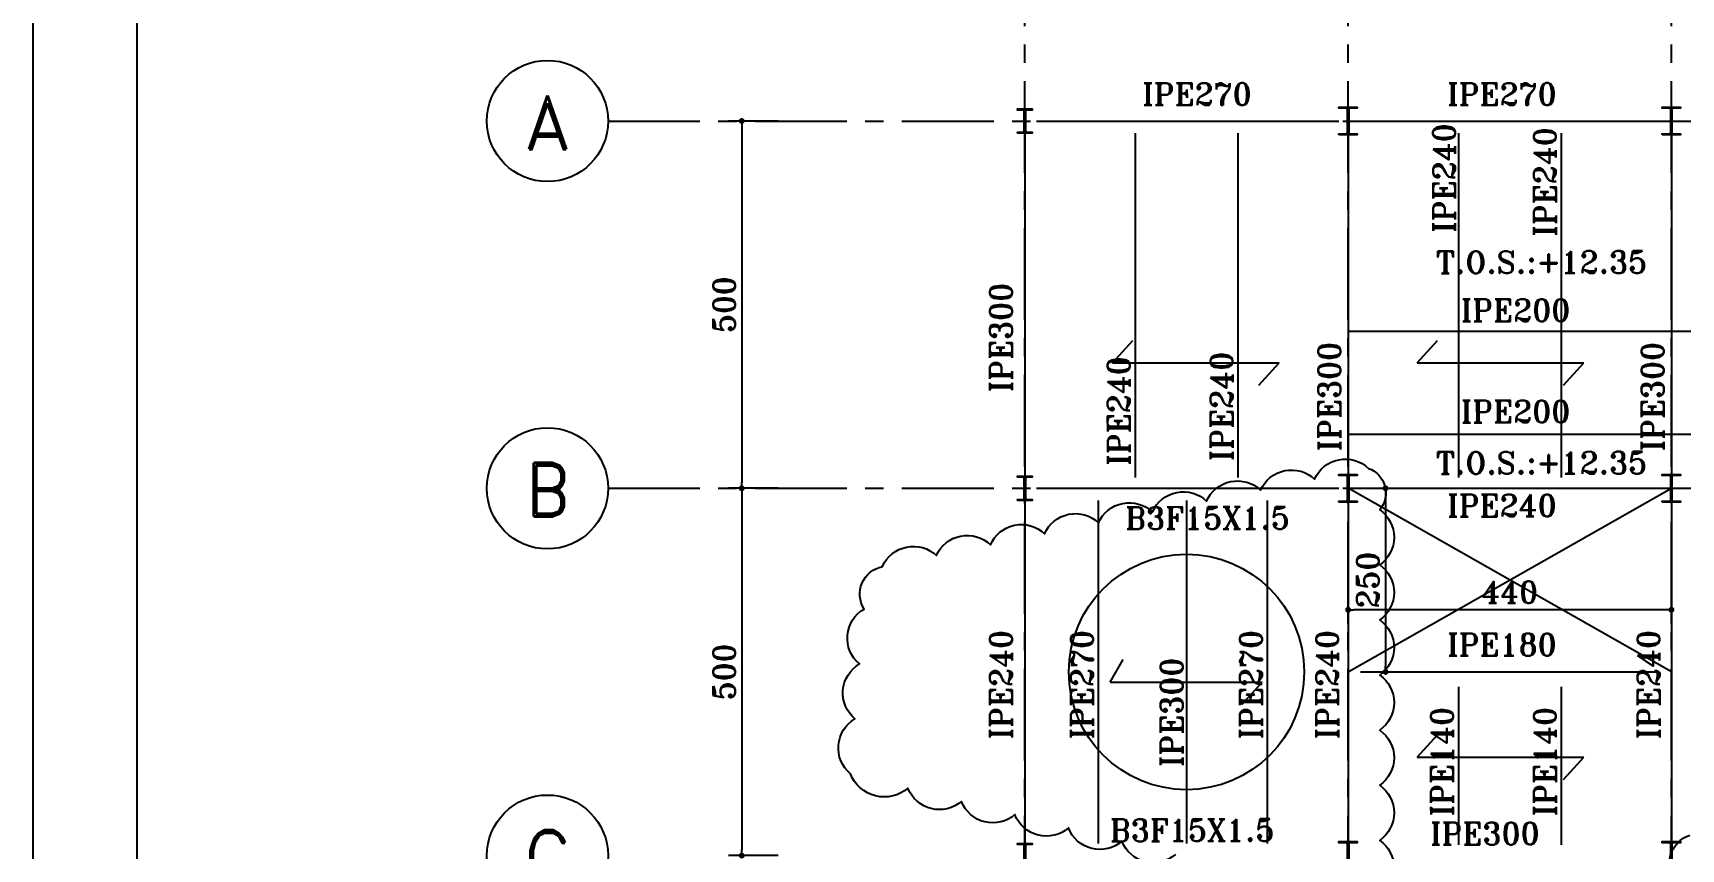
# Model space of a CAD drawing. Header units: inches. Extents: x 460503 to 460688, y 47570 to 48852.
# Drawn here: x 460506.05 to 460528.48, y 48328.24 to 48339.35 of the extents above; entities that cross this region are included whole.
import ezdxf
from ezdxf.enums import TextEntityAlignment as Align

# ---------------------------------------------------------------- set-up
doc = ezdxf.new("R2010")
doc.units = ezdxf.units.IN
doc.header["$MEASUREMENT"] = 0
for name, pattern in [('CENTER', [2, 1.25, -0.25, 0.25, -0.25]), ('DASHDOTX2', [2, 1, -0.5, 0, -0.5]), ('HIDDEN', [0.375, 0.25, -0.125])]:
    doc.linetypes.add(name, pattern=pattern)
for name, color, linetype in [('1', 1, 'Continuous'), ('3', 3, 'HIDDEN'), ('3G', 3, 'Continuous'), ('AA_CUT OUT', 74, 'Continuous'), ('Ax', 1, 'DASHDOTX2'), ('AXE', 1, 'CENTER'), ('DIM', 8, 'Continuous'), ('lateral brace', 5, 'Continuous'), ('Layer4', 118, 'Continuous'), ('wall', 4, 'Continuous')]:
    doc.layers.add(name, color=color, linetype=linetype)
doc.layers.add('TEXT', color=250, linetype='Continuous', lineweight=30)
doc.styles.add('ROMAND', font='ROMAND.shx')
doc.styles.add('ROMANT', font='romant')
doc.dimstyles.new('1-100', dxfattribs={"dimtxt": 0.3, "dimasz": 0.08, "dimexe": 0.18, "dimexo": 0.0625, "dimgap": 0.09, "dimtad": 1, "dimdec": 0, "dimlfac": 100, "dimdsep": 46, "dimtxsty": 'ROMANT', "dimblk": 'DOT', "dimcen": 0.09, "dimclrd": 1, "dimclre": 1, "dimclrt": 3, "dimadec": 0, "dimazin": 0, "dimtfac": 1, "dimtdec": 0, "dimtix": 1, "dimtofl": 0, "dimtmove": 2, "dimatfit": 3, "dimldrblk": 'DOT', "dimfxl": 1, "dimtolj": 1, "dimarcsym": 0})

# ---------------------------------------------------------------- blocks, each defined once
blk = doc.blocks.new('DOT')
at = {"layer": 'DIM', "color": 0, "linetype": 'ByBlock'}
blk.add_line((-0.5, 0), (-1, 0), dxfattribs=at)
at = {"layer": 'DIM', "color": 0, "linetype": 'ByBlock', "const_width": 0.5}
blk.add_lwpolyline([(-0.25, 0, 1), (0.25, 0, 1)], format="xyb", close=True, dxfattribs=at)
blk = doc.blocks.new('*D236')
at = {"layer": 'Defpoints', "color": 0, "transparency": 16777216}
for p in [(460516.25, 48338.147), (460515.692, 48333.147), (460516.25, 48333.147)]:
    blk.add_point(p, dxfattribs=at)
at = {"layer": 'wall', "color": 1, "lineweight": -2, "transparency": 16777216}
for p, q in [((460516.188, 48338.147), (460515.512, 48338.147)), ((460515.692, 48338.067), (460515.692, 48333.227)), ((460516.188, 48333.147), (460515.512, 48333.147))]:
    blk.add_line(p, q, dxfattribs=at)
at = {"layer": 'wall', "color": 1, "lineweight": -2, "transparency": 16777216, "xscale": 0.08, "yscale": 0.08, "zscale": 0.08}
for p, rotation in [((460515.692, 48338.147), 90), ((460515.692, 48333.147), 270)]:
    blk.add_blockref('DOT', p, dxfattribs=dict(at, rotation=rotation))
at = {"layer": 'wall', "color": 3, "transparency": 16777216, "insert": (460515.452, 48335.647), "char_height": 0.3, "attachment_point": 5, "rotation": 90, "style": 'ROMANT'}
blk.add_mtext('\\A1;500', dxfattribs=at)
blk = doc.blocks.new('_Dot')
at = {"layer": 'DIM', "color": 0, "lineweight": -2}
blk.add_line((-0.5, 0), (-1, 0), dxfattribs=at)
at = {"layer": 'DIM', "color": 0, "const_width": 0.5}
blk.add_lwpolyline([(-0.25, 0, 1), (0.25, 0, 1)], format="xyb", close=True, dxfattribs=at)
blk = doc.blocks.new('*D237')
at = {"layer": 'Defpoints', "color": 0, "transparency": 16777216}
for p in [(460516.25, 48333.147), (460515.692, 48328.147), (460516.25, 48328.147)]:
    blk.add_point(p, dxfattribs=at)
at = {"layer": 'wall', "color": 1, "lineweight": -2, "transparency": 16777216}
for p, q in [((460516.188, 48333.147), (460515.512, 48333.147)), ((460515.692, 48333.067), (460515.692, 48328.227)), ((460516.188, 48328.147), (460515.512, 48328.147))]:
    blk.add_line(p, q, dxfattribs=at)
at = {"layer": 'wall', "color": 1, "lineweight": -2, "transparency": 16777216, "xscale": 0.08, "yscale": 0.08, "zscale": 0.08}
for p, rotation in [((460515.692, 48333.147), 90), ((460515.692, 48328.147), 270)]:
    blk.add_blockref('DOT', p, dxfattribs=dict(at, rotation=rotation))
at = {"layer": 'wall', "color": 3, "transparency": 16777216, "insert": (460515.452, 48330.647), "char_height": 0.3, "attachment_point": 5, "rotation": 90, "style": 'ROMANT'}
blk.add_mtext('\\A1;500', dxfattribs=at)
blk = doc.blocks.new('*D254')
at = {"layer": 'Defpoints', "color": 0, "transparency": 16777216}
for p in [(460523.945, 48331.493), (460523.945, 48331.235), (460528.345, 48331.235)]:
    blk.add_point(p, dxfattribs=at)
at = {"layer": 'wall', "color": 1, "lineweight": -2, "transparency": 16777216}
for p, q in [((460523.945, 48331.298), (460523.945, 48331.673)), ((460528.345, 48331.298), (460528.345, 48331.673)), ((460528.265, 48331.493), (460524.025, 48331.493))]:
    blk.add_line(p, q, dxfattribs=at)
at = {"layer": 'wall', "color": 1, "lineweight": -2, "transparency": 16777216, "xscale": 0.08, "yscale": 0.08, "zscale": 0.08, "rotation": 180}
blk.add_blockref('DOT', (460523.945, 48331.493), dxfattribs=at)
at = {"layer": 'wall', "color": 1, "lineweight": -2, "transparency": 16777216, "xscale": 0.08, "yscale": 0.08, "zscale": 0.08}
blk.add_blockref('DOT', (460528.345, 48331.493), dxfattribs=at)
at = {"layer": 'wall', "color": 3, "transparency": 16777216, "insert": (460526.145, 48331.733), "char_height": 0.3, "attachment_point": 5, "style": 'ROMANT'}
blk.add_mtext('\\A1;440', dxfattribs=at)
blk = doc.blocks.new('*D255')
at = {"layer": 'Defpoints', "color": 0, "transparency": 16777216}
for p in [(460524.395, 48333.147), (460524.122, 48330.647), (460524.454, 48330.647)]:
    blk.add_point(p, dxfattribs=at)
at = {"layer": 'wall', "color": 1, "lineweight": -2, "transparency": 16777216}
for p, q in [((460524.457, 48333.147), (460524.634, 48333.147)), ((460524.454, 48333.067), (460524.454, 48330.727)), ((460524.185, 48330.647), (460524.634, 48330.647))]:
    blk.add_line(p, q, dxfattribs=at)
at = {"layer": 'wall', "color": 1, "lineweight": -2, "transparency": 16777216, "xscale": 0.08, "yscale": 0.08, "zscale": 0.08}
for p, rotation in [((460524.454, 48333.147), 90), ((460524.454, 48330.647), 270)]:
    blk.add_blockref('DOT', p, dxfattribs=dict(at, rotation=rotation))
at = {"layer": 'wall', "color": 3, "transparency": 16777216, "insert": (460524.214, 48331.897), "char_height": 0.3, "attachment_point": 5, "rotation": 90, "style": 'ROMANT'}
blk.add_mtext('\\A1;250', dxfattribs=at)

msp = doc.modelspace()

# ---------------------------------------------------------------- hatches: boundary and pattern name
for points in [[(460523.93786958, 48338.32167934), (460523.92639335, 48338.32167934, 0.4144144444), (460523.93786958, 48338.31019524)], [(460523.95286958, 48338.32167934), (460523.96434581, 48338.32167934, -0.4144144444), (460523.95286958, 48338.31019524)], [(460528.33786957, 48338.32167934), (460528.32639334, 48338.32167934, 0.4144144444), (460528.33786957, 48338.31019524)], [(460528.35286957, 48338.32167934), (460528.3643458, 48338.32167934, -0.4144144444), (460528.35286957, 48338.31019524)], [(460519.53786958, 48338.29667934), (460519.52639335, 48338.29667934, 0.4144144444), (460519.53786958, 48338.28519524)], [(460519.55286958, 48338.29667934), (460519.56434581, 48338.29667934, -0.4144144444), (460519.55286958, 48338.28519524)], [(460519.53786958, 48337.99663984), (460519.52639335, 48337.99663984, -0.4144144444), (460519.53786958, 48338.00812394)], [(460519.55286958, 48337.99663984), (460519.56434581, 48337.99663984, 0.4144144444), (460519.55286958, 48338.00812394)], [(460523.93786958, 48337.97163984), (460523.92639335, 48337.97163984, -0.4144144444), (460523.93786958, 48337.98312394)], [(460523.95286958, 48337.97163984), (460523.96434581, 48337.97163984, 0.4144144444), (460523.95286958, 48337.98312394)], [(460528.33786957, 48337.97163984), (460528.32639334, 48337.97163984, -0.4144144444), (460528.33786957, 48337.98312394)], [(460528.35286957, 48337.97163984), (460528.3643458, 48337.97163984, 0.4144144444), (460528.35286957, 48337.98312394)], [(460519.53786958, 48333.29667934), (460519.52639335, 48333.29667934, 0.4144144444), (460519.53786958, 48333.28519524)], [(460519.55286958, 48333.29667934), (460519.56434581, 48333.29667934, -0.4144144444), (460519.55286958, 48333.28519524)], [(460523.93786958, 48333.32167934), (460523.92639335, 48333.32167934, 0.4144144444), (460523.93786958, 48333.31019524)], [(460523.95286958, 48333.32167934), (460523.96434581, 48333.32167934, -0.4144144444), (460523.95286958, 48333.31019524)], [(460528.33786957, 48333.32167934), (460528.32639334, 48333.32167934, 0.4144144444), (460528.33786957, 48333.31019524)], [(460528.35286957, 48333.32167934), (460528.3643458, 48333.32167934, -0.4144144444), (460528.35286957, 48333.31019524)], [(460519.53786958, 48332.99663984), (460519.52639335, 48332.99663984, -0.4144144444), (460519.53786958, 48333.00812394)], [(460519.55286958, 48332.99663984), (460519.56434581, 48332.99663984, 0.4144144444), (460519.55286958, 48333.00812394)], [(460523.93786958, 48332.97163984), (460523.92639335, 48332.97163984, -0.4144144444), (460523.93786958, 48332.98312394)], [(460523.95286958, 48332.97163984), (460523.96434581, 48332.97163984, 0.4144144444), (460523.95286958, 48332.98312394)], [(460528.33786957, 48332.97163984), (460528.32639334, 48332.97163984, -0.4144144444), (460528.33786957, 48332.98312394)], [(460528.35286957, 48332.97163984), (460528.3643458, 48332.97163984, 0.4144144444), (460528.35286957, 48332.98312394)], [(460519.53786958, 48328.29667934), (460519.52639335, 48328.29667934, 0.4144144444), (460519.53786958, 48328.28519524)], [(460519.55286958, 48328.29667934), (460519.56434581, 48328.29667934, -0.4144144444), (460519.55286958, 48328.28519524)], [(460523.93786958, 48328.32167934), (460523.92639335, 48328.32167934, 0.4144144444), (460523.93786958, 48328.31019524)], [(460523.95286958, 48328.32167934), (460523.96434581, 48328.32167934, -0.4144144444), (460523.95286958, 48328.31019524)], [(460528.33786957, 48328.32167934), (460528.32639334, 48328.32167934, 0.4144144444), (460528.33786957, 48328.31019524)], [(460528.35286957, 48328.32167934), (460528.3643458, 48328.32167934, -0.4144144444), (460528.35286957, 48328.31019524)]]:
    msp.add_hatch(color=1).paths.add_polyline_path(points)

# ---------------------------------------------------------------- linework, layer by layer
at = {"color": 3}
for p, q in [((460519.70334532, 48338.14667934), (460523.81722543, 48338.14667934)), ((460524.10334532, 48338.14667934), (460528.21722543, 48338.14667934)), ((460521.0453694, 48337.98167934), (460521.0453694, 48333.29363179)), ((460522.44536939, 48337.98137729), (460522.44536939, 48333.29332974)), ((460525.44536939, 48337.98167934), (460525.44536939, 48333.29363179)), ((460526.84536938, 48337.98137729), (460526.84536938, 48333.29332974)), ((460523.94536958, 48335.2867408), (460541.53503817, 48335.28698241)), ((460523.94536958, 48333.88606681), (460539.45036026, 48333.88606681)), ((460519.70334532, 48333.14667934), (460523.81722543, 48333.14667934)), ((460524.10334532, 48333.14667934), (460528.21722543, 48333.14667934)), ((460520.54536958, 48332.98167934), (460520.54536958, 48328.31167934)), ((460521.74536958, 48332.98167934), (460521.74536958, 48328.31167934)), ((460522.84536958, 48332.98167934), (460522.84536958, 48328.31167934)), ((460524.11312615, 48330.64667934), (460528.18068253, 48330.64667934)), ((460525.44536904, 48330.44420472), (460525.44536904, 48328.29363168)), ((460526.84536903, 48330.44390267), (460526.84536903, 48328.29332963))]:
    msp.add_line(p, q, dxfattribs=at)
at = {"color": 6}
for p, q in [((460519.54536958, 48337.98167934), (460519.54536958, 48333.31167934)), ((460523.94536958, 48337.98167934), (460523.94536958, 48333.31167934)), ((460528.34536957, 48337.98137729), (460528.34536957, 48333.31137729)), ((460519.54536958, 48332.98167934), (460519.54536958, 48328.31167934)), ((460523.94536958, 48332.98167934), (460523.94536958, 48328.31167934)), ((460528.34536957, 48332.98137729), (460528.34536957, 48328.31137729))]:
    msp.add_line(p, q, dxfattribs=at)
at = {"color": 1, "linetype": 'Continuous'}
for p, q in [((460520.73625112, 48334.85531249, -0.00499999), (460521.0129123, 48335.15986252, -0.00499999)), ((460524.88625111, 48334.85531249, -0.00499999), (460525.16291229, 48335.15986252, -0.00499999)), ((460520.73625112, 48334.85531249, -0.00499999), (460523.00486929, 48334.85531249, -0.00499999)), ((460522.72820811, 48334.55076246, -0.00499999), (460523.00486929, 48334.85531249, -0.00499999)), ((460524.88625111, 48334.85531249, -0.00499999), (460527.15486928, 48334.85531249, -0.00499999)), ((460526.8782081, 48334.55076246, -0.00499999), (460527.15486928, 48334.85531249, -0.00499999)), ((460520.70751837, 48330.50973731, -0.00499999), (460520.88417955, 48330.81428734, -0.00499999)), ((460520.70751837, 48330.50973731, -0.00499999), (460522.77613654, 48330.50973731, -0.00499999)), ((460522.49947536, 48330.20518728, -0.00499999), (460522.77613654, 48330.50973731, -0.00499999)), ((460524.88625075, 48329.48572825, -0.00499999), (460525.16291194, 48329.79027828, -0.00499999)), ((460524.88625075, 48329.48572825, -0.00499999), (460527.15486893, 48329.48572825, -0.00499999)), ((460526.87820775, 48329.18117822, -0.00499999), (460527.15486893, 48329.48572825, -0.00499999))]:
    msp.add_line(p, q, dxfattribs=at)
msp.add_lwpolyline([(460521.59380453, 48328.16195923, -0.52056705), (460520.8659303, 48328.34278818, -0.52056705), (460520.13805607, 48328.52361713, -0.52056705), (460519.41018185, 48328.70444608, -0.52056705), (460518.68230762, 48328.88527503, -0.52056705), (460517.95443339, 48329.06610398, -0.52056705), (460517.17195323, 48329.26049892, -0.52056705), (460517.23341135, 48330.00797661, -0.52056705), (460517.29486948, 48330.75545431, -0.52056705), (460517.3563276, 48331.502932, -0.52056705), (460517.60714979, 48332.08204345, -0.52056705), (460518.34230439, 48332.23052819, -0.52056705), (460519.07745899, 48332.37901293, -0.52056705), (460519.81261358, 48332.52749767, -0.52056705), (460520.54776818, 48332.67598242, -0.52056705), (460521.28292278, 48332.82446716, -0.52056705), (460522.01807737, 48332.9729519, -0.52056705), (460522.75323197, 48333.12143664, -0.52056705), (460523.48838657, 48333.26992139, -0.52056705), (460524.22354116, 48333.41840613, -0.52056705), (460524.37570465, 48332.85437595, -0.52056705), (460524.37570465, 48332.10437595, -0.52056705), (460524.37570465, 48331.35437595, -0.52056705), (460524.37570465, 48330.60437595, -0.52056705), (460524.37570465, 48329.85437595, -0.52056705), (460524.37570465, 48329.10437595, -0.52056705), (460524.37570465, 48328.35437595, -0.52056705), (460524.37570465, 48327.60437595, -0.52056705)], format="xyb")
at = {"color": 1}
msp.add_lwpolyline([(460528.48130321, 48323.42913102, -0.52056705), (460528.21812581, 48325.11938086, -0.52056705), (460528.21812581, 48325.11938086, -0.52056705), (460528.21812581, 48326.20865229, -0.52056705), (460528.21812581, 48326.20865229, -0.52056705), (460528.21812581, 48326.95987269, -0.52056705), (460528.21812581, 48326.95987269, -0.52056705), (460528.40610339, 48327.78621671, -0.52056705), (460528.40610339, 48327.78621671, -0.52056705), (460528.59408976, 48328.4247517, -0.52056705)], format="xyb", dxfattribs=at)
msp.add_circle((460521.74536958, 48330.64667934), 1.6025064)
at = {"layer": '1'}
msp.add_lwpolyline([(460507.46120186, 48294.2756538), (460588.72955203, 48294.2756538), (460588.72955203, 48350.90865043), (460507.46120186, 48350.90865043)], close=True, dxfattribs=at)
at = {"layer": '3G'}
for points in [[(460519.44536958, 48337.98167934), (460519.44536958, 48337.99667934), (460519.53786958, 48337.99667934), (460519.53786958, 48338.29667934), (460519.44536958, 48338.29667934), (460519.44536958, 48338.31167934), (460519.64536958, 48338.31167934), (460519.64536958, 48338.29667934), (460519.55286958, 48338.29667934), (460519.55286958, 48337.99667934), (460519.64536958, 48337.99667934), (460519.64536958, 48337.98167934)], [(460523.82036958, 48337.95667934), (460523.82036958, 48337.97167934), (460523.93786958, 48337.97167934), (460523.93786958, 48338.32167934), (460523.82036958, 48338.32167934), (460523.82036958, 48338.33667934), (460524.07036958, 48338.33667934), (460524.07036958, 48338.32167934), (460523.95286958, 48338.32167934), (460523.95286958, 48337.97167934), (460524.07036958, 48337.97167934), (460524.07036958, 48337.95667934)], [(460528.22036957, 48337.95667934), (460528.22036957, 48337.97167934), (460528.33786957, 48337.97167934), (460528.33786957, 48338.32167934), (460528.22036957, 48338.32167934), (460528.22036957, 48338.33667934), (460528.47036957, 48338.33667934), (460528.47036957, 48338.32167934), (460528.35286957, 48338.32167934), (460528.35286957, 48337.97167934), (460528.47036957, 48337.97167934), (460528.47036957, 48337.95667934)], [(460519.44536958, 48332.98167934), (460519.44536958, 48332.99667934), (460519.53786958, 48332.99667934), (460519.53786958, 48333.29667934), (460519.44536958, 48333.29667934), (460519.44536958, 48333.31167934), (460519.64536958, 48333.31167934), (460519.64536958, 48333.29667934), (460519.55286958, 48333.29667934), (460519.55286958, 48332.99667934), (460519.64536958, 48332.99667934), (460519.64536958, 48332.98167934)], [(460523.82036958, 48332.95667934), (460523.82036958, 48332.97167934), (460523.93786958, 48332.97167934), (460523.93786958, 48333.32167934), (460523.82036958, 48333.32167934), (460523.82036958, 48333.33667934), (460524.07036958, 48333.33667934), (460524.07036958, 48333.32167934), (460523.95286958, 48333.32167934), (460523.95286958, 48332.97167934), (460524.07036958, 48332.97167934), (460524.07036958, 48332.95667934)], [(460528.22036957, 48332.95667934), (460528.22036957, 48332.97167934), (460528.33786957, 48332.97167934), (460528.33786957, 48333.32167934), (460528.22036957, 48333.32167934), (460528.22036957, 48333.33667934), (460528.47036957, 48333.33667934), (460528.47036957, 48333.32167934), (460528.35286957, 48333.32167934), (460528.35286957, 48332.97167934), (460528.47036957, 48332.97167934), (460528.47036957, 48332.95667934)], [(460519.44536958, 48327.98167934), (460519.44536958, 48327.99667934), (460519.53786958, 48327.99667934), (460519.53786958, 48328.29667934), (460519.44536958, 48328.29667934), (460519.44536958, 48328.31167934), (460519.64536958, 48328.31167934), (460519.64536958, 48328.29667934), (460519.55286958, 48328.29667934), (460519.55286958, 48327.99667934), (460519.64536958, 48327.99667934), (460519.64536958, 48327.98167934)], [(460523.82036958, 48327.95667934), (460523.82036958, 48327.97167934), (460523.93786958, 48327.97167934), (460523.93786958, 48328.32167934), (460523.82036958, 48328.32167934), (460523.82036958, 48328.33667934), (460524.07036958, 48328.33667934), (460524.07036958, 48328.32167934), (460523.95286958, 48328.32167934), (460523.95286958, 48327.97167934), (460524.07036958, 48327.97167934), (460524.07036958, 48327.95667934)], [(460528.22036957, 48327.95667934), (460528.22036957, 48327.97167934), (460528.33786957, 48327.97167934), (460528.33786957, 48328.32167934), (460528.22036957, 48328.32167934), (460528.22036957, 48328.33667934), (460528.47036957, 48328.33667934), (460528.47036957, 48328.32167934), (460528.35286957, 48328.32167934), (460528.35286957, 48327.97167934), (460528.47036957, 48327.97167934), (460528.47036957, 48327.95667934)]]:
    msp.add_lwpolyline(points, close=True, dxfattribs=at)
for centre, start, end in [((460523.93786958, 48338.32167147), 180.157926883, 270.157926883), ((460523.95286958, 48338.32167147), 269.842073117, 359.842073117), ((460523.95286958, 48338.32167147), 269.842073117, 359.842073117), ((460528.33786957, 48338.32167147), 180.157926883, 270.157926883), ((460528.35286957, 48338.32167147), 269.842073117, 359.842073117), ((460528.35286957, 48338.32167147), 269.842073117, 359.842073117), ((460519.53786958, 48338.29667147), 180.157926883, 270.157926883), ((460519.55286958, 48338.29667147), 269.842073117, 359.842073117), ((460519.55286958, 48338.29667147), 269.842073117, 359.842073117), ((460519.53786958, 48337.99664771), 89.842073117, 179.842073117), ((460519.53786958, 48337.99664771), 89.842073117, 179.842073117), ((460519.55286958, 48337.99664771), 0.157926883, 90.157926883), ((460519.55286958, 48337.99664771), 0.157926883, 90.157926883), ((460519.55286958, 48337.99664771), 0.157926883, 90.157926883), ((460523.93786958, 48337.97164771), 89.842073117, 179.842073117), ((460523.93786958, 48337.97164771), 89.842073117, 179.842073117), ((460523.95286958, 48337.97164771), 0.157926883, 90.157926883), ((460523.95286958, 48337.97164771), 0.157926883, 90.157926883), ((460523.95286958, 48337.97164771), 0.157926883, 90.157926883), ((460528.33786957, 48337.97164771), 89.842073117, 179.842073117), ((460528.33786957, 48337.97164771), 89.842073117, 179.842073117), ((460528.35286957, 48337.97164771), 0.157926883, 90.157926883), ((460528.35286957, 48337.97164771), 0.157926883, 90.157926883), ((460528.35286957, 48337.97164771), 0.157926883, 90.157926883), ((460519.53786958, 48333.29667147), 180.157926883, 270.157926883), ((460519.55286958, 48333.29667147), 269.842073117, 359.842073117), ((460519.55286958, 48333.29667147), 269.842073117, 359.842073117), ((460523.93786958, 48333.32167147), 180.157926883, 270.157926883), ((460523.95286958, 48333.32167147), 269.842073117, 359.842073117), ((460523.95286958, 48333.32167147), 269.842073117, 359.842073117), ((460528.33786957, 48333.32167147), 180.157926883, 270.157926883), ((460528.35286957, 48333.32167147), 269.842073117, 359.842073117), ((460528.35286957, 48333.32167147), 269.842073117, 359.842073117), ((460519.53786958, 48332.99664771), 89.842073117, 179.842073117), ((460519.53786958, 48332.99664771), 89.842073117, 179.842073117), ((460519.55286958, 48332.99664771), 0.157926883, 90.157926883), ((460519.55286958, 48332.99664771), 0.157926883, 90.157926883), ((460519.55286958, 48332.99664771), 0.157926883, 90.157926883), ((460523.93786958, 48332.97164771), 89.842073117, 179.842073117), ((460523.93786958, 48332.97164771), 89.842073117, 179.842073117), ((460523.95286958, 48332.97164771), 0.157926883, 90.157926883), ((460523.95286958, 48332.97164771), 0.157926883, 90.157926883), ((460523.95286958, 48332.97164771), 0.157926883, 90.157926883), ((460528.33786957, 48332.97164771), 89.842073117, 179.842073117), ((460528.33786957, 48332.97164771), 89.842073117, 179.842073117), ((460528.35286957, 48332.97164771), 0.157926883, 90.157926883), ((460528.35286957, 48332.97164771), 0.157926883, 90.157926883), ((460528.35286957, 48332.97164771), 0.157926883, 90.157926883), ((460519.53786958, 48328.29667147), 180.157926883, 270.157926883), ((460519.55286958, 48328.29667147), 269.842073117, 359.842073117), ((460519.55286958, 48328.29667147), 269.842073117, 359.842073117), ((460523.93786958, 48328.32167147), 180.157926883, 270.157926883), ((460523.95286958, 48328.32167147), 269.842073117, 359.842073117), ((460523.95286958, 48328.32167147), 269.842073117, 359.842073117), ((460528.33786957, 48328.32167147), 180.157926883, 270.157926883), ((460528.35286957, 48328.32167147), 269.842073117, 359.842073117), ((460528.35286957, 48328.32167147), 269.842073117, 359.842073117)]:
    msp.add_arc(centre, 0.01147623, start, end, dxfattribs=at)
at = {"layer": 'AA_CUT OUT', "linetype": 'Continuous'}
for p, q in [((460523.94536958, 48330.64667934), (460528.34536976, 48333.14667934)), ((460528.34536976, 48330.64667934), (460523.94536958, 48333.14667934))]:
    msp.add_line(p, q, dxfattribs=at)
at = {"layer": 'Ax', "linetype": 'Continuous', "ltscale": 0.5}
for centre in [(460513.04787725, 48338.14667934), (460513.04787725, 48333.14667934), (460513.04787725, 48328.14667934)]:
    msp.add_circle(centre, 0.825, dxfattribs=at)
at = {"layer": 'AXE'}
for p, q in [((460519.54536958, 48317.4396739), (460519.54536958, 48341.71639824)), ((460523.94536958, 48317.4396739), (460523.94536958, 48341.71639824)), ((460528.34536957, 48317.4396739), (460528.34536957, 48341.71609619)), ((460513.87287725, 48338.14667934), (460544.32640376, 48338.14667934)), ((460513.87284391, 48333.14667934), (460544.32637043, 48333.14667934))]:
    msp.add_line(p, q, dxfattribs=at)
at = {"layer": 'DIM'}
msp.add_lwpolyline([(460506.04537694, 48292.85982888), (460590.14537694, 48292.85982888), (460590.14537694, 48352.32447535), (460506.04537694, 48352.32447535)], close=True, dxfattribs=at)
at = {"layer": 'lateral brace'}
msp.add_lwpolyline([(460506.04537694, 48292.85982888), (460590.14537694, 48292.85982888), (460590.14537694, 48352.32447535), (460506.04537694, 48352.32447535)], close=True, dxfattribs=at)
at = {"layer": 'Layer4'}
msp.add_lwpolyline([(460590.14537694, 48352.32447535), (460506.04537694, 48352.32447535), (460506.04537694, 48292.85982888), (460590.14537694, 48292.85982888)], close=True, dxfattribs=at)

# ---------------------------------------------------------------- texts
at = {"layer": '3', "color": 3, "style": 'ROMAND'}
for s, p in [('A', (460513.05025289, 48338.12772114, 0.00000001)), ('B', (460513.05025289, 48333.12772114, 0.00000001)), ('C', (460513.05025289, 48328.12772114, 0.00000001))]:
    msp.add_text(s, height=0.7299072, dxfattribs=at).set_placement(p, align=Align.MIDDLE_CENTER)
at = {"layer": 'TEXT', "color": 2, "style": 'ROMANT'}
for s, height, rotation, p in [('IPE270', 0.302224371, 0.081705483, (460521.14352873, 48338.36038608, 0.00000016)), ('IPE270', 0.302224371, 0.081705483, (460525.29352873, 48338.36038608, 0.00000016)), ('IPE240', 0.302224371, 90.081705482, (460525.40417807, 48336.62517191, 0.00000016)), ('IPE240', 0.302224371, 90.081705482, (460526.77545744, 48336.57349586, 0.00000016)), ('T.O.S.:+12.35', 0.3022243714, 0.081705483, (460525.13977052, 48336.07227717, 0.00000016)), ('IPE300', 0.302224371, 90.081705482, (460519.37301699, 48334.45491137, 0.00000016)), ('IPE200', 0.302224371, 0.081705483, (460525.47904793, 48335.41784257, 0.00000016)), ('IPE240', 0.302224371, 90.081705482, (460522.37545745, 48333.51593539, 0.00000016)), ('IPE300', 0.302224371, 90.081705482, (460523.842077, 48333.6512507, 0.00000016)), ('IPE300', 0.302224371, 90.081705482, (460528.24207698, 48333.65094865, 0.00000016)), ('IPE240', 0.302224371, 90.081705482, (460520.97545746, 48333.4560699, 0.00000016)), ('IPE200', 0.302224371, 0.081705483, (460525.47904793, 48334.03979901, 0.00000016)), ('T.O.S.:+12.35', 0.3022243714, 0.081705483, (460525.13977052, 48333.34037461, 0.00000016)), ('IPE240', 0.302224371, 0.081705483, (460525.29352873, 48332.75969197, 0.00000016)), ('B3F15X1.5', 0.302224371, 0.081705483, (460520.91121073, 48332.58919789, 0.00000016)), ('IPE240', 0.302224371, 90.081705482, (460519.37301699, 48329.72967183, 0.00000016)), ('IPE270', 0.302224371, 90.081705482, (460520.47545764, 48329.72967183, 0.00000016)), ('IPE270', 0.302224371, 90.081705482, (460522.77545764, 48329.72967184, 0.00000016)), ('IPE240', 0.302224371, 90.081705482, (460523.81229401, 48329.72967183, 0.00000016)), ('IPE180', 0.302224371, 0.081705483, (460525.29352873, 48330.86624872, 0.00000016)), ('IPE240', 0.302224371, 90.081705482, (460528.18664634, 48329.72967183, 0.00000016)), ('IPE300', 0.302224371, 90.081705482, (460521.69599429, 48329.35303023, 0.00000016)), ('IPE140', 0.302224371, 90.081705482, (460525.37545709, 48328.6820245, 0.00000016)), ('IPE140', 0.302224371, 90.081705482, (460526.77545708, 48328.6820245, 0.00000016)), ('B3F15X1.5', 0.302224371, 0.081705483, (460520.70217658, 48328.3398652, 0.00000016)), ('IPE300', 0.302224371, 0.081705483, (460525.06121036, 48328.29374765, 0.00000016))]:
    msp.add_text(s, height=height, rotation=rotation, dxfattribs=at).set_placement(p)

# ---------------------------------------------------------------- dimensions: what is measured, and where the dimension line sits
at = {"layer": 'wall'}
for base, p1, p2, picture, middle in [((460515.69237448, 48333.14667934), (460516.25023718, 48338.14667934), (460516.25023718, 48333.14667934), '*D236', (460515.45237448, 48335.64667934)), ((460524.45407071, 48330.64667934), (460524.39466817, 48333.14667934), (460524.12225541, 48330.64667934), '*D255', (460524.21407071, 48331.89667934))]:
    dim = msp.add_linear_dim(base=base, p1=p1, p2=p2, angle=90, dimstyle='1-100', dxfattribs=at)
    dim.commit()
    dim.dimension.update_dxf_attribs({"geometry": picture, "text_midpoint": middle})
dim = msp.add_aligned_dim(p1=(460516.25023718, 48333.14667934), p2=(460516.25023718, 48328.14667934), distance=-0.55789604, dimstyle='1-100', dxfattribs=at)
dim.commit()
dim.dimension.update_dxf_attribs({"geometry": '*D237', "text_midpoint": (460515.45234115, 48330.64667934)})
dim = msp.add_linear_dim(base=(460523.94536958, 48331.49315299), p1=(460528.34536958, 48331.23528878), p2=(460523.94536958, 48331.23528878), dimstyle='1-100', dxfattribs=at)
dim.commit()
dim.dimension.update_dxf_attribs({"geometry": '*D254', "text_midpoint": (460526.14536958, 48331.73315299)})

doc.saveas('drawing.dxf')
